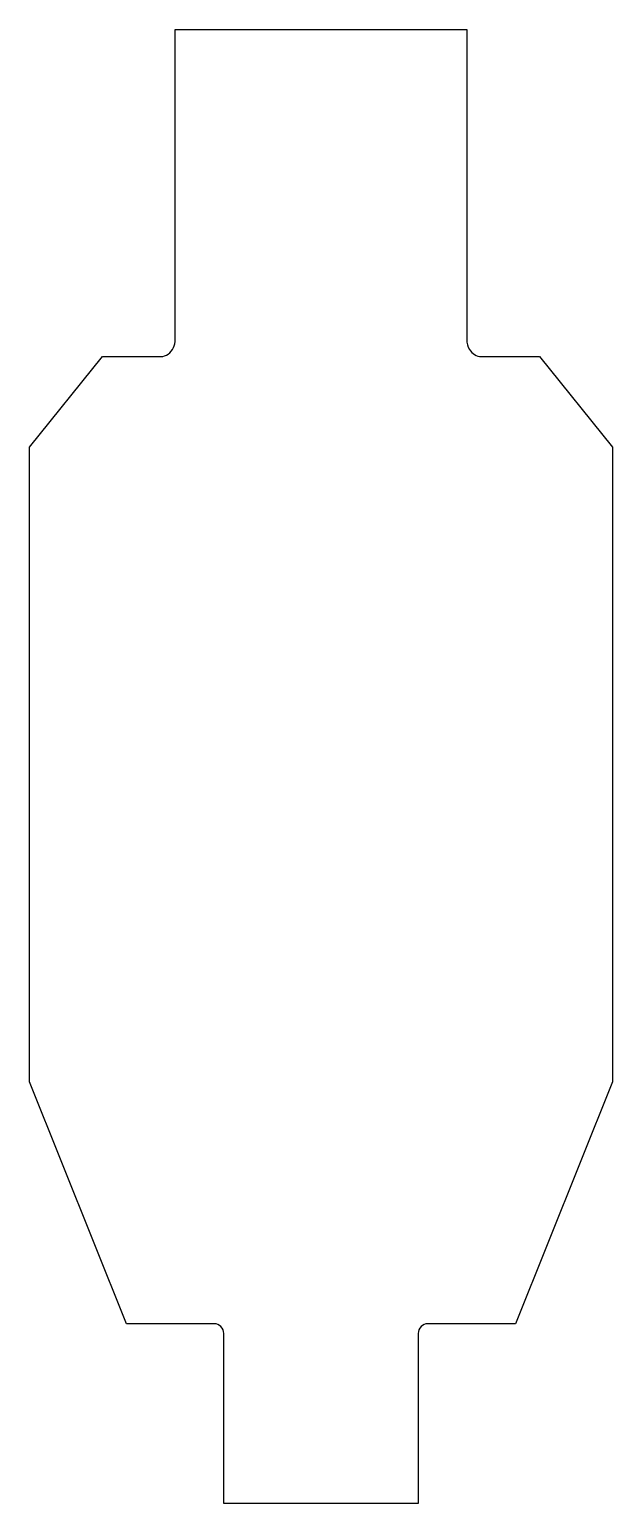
# Model space of a CAD drawing. Header units: inches. Extents: x 5 to 17, y 2.8 to 33.2.
import ezdxf

# ---------------------------------------------------------------- set-up
doc = ezdxf.new("R2010")
doc.units = ezdxf.units.IN
doc.header["$MEASUREMENT"] = 0
doc.layers.add('Layer 1', color=7, linetype='Continuous')

msp = doc.modelspace()

# ---------------------------------------------------------------- linework, layer by layer
at = {"layer": 'Layer 1'}
msp.add_lwpolyline([(13.2, 6.543, 0.414214), (13, 6.343), (13, 2.848), (9, 2.848), (9, 6.343, 0.414214), (8.8, 6.543), (7, 6.543), (5, 11.514), (5, 24.563), (6.5, 26.427), (7.7, 26.427, 0.157816), (7.857, 26.479, 0.237958), (8, 26.778), (8, 33.153), (14, 33.153), (14, 26.778, 0.137082), (14.056, 26.574, 0.263855), (14.3, 26.427), (15.5, 26.427), (17, 24.563), (17, 11.514), (15, 6.543)], format="xyb", close=True, dxfattribs=at)

doc.saveas('drawing.dxf')
